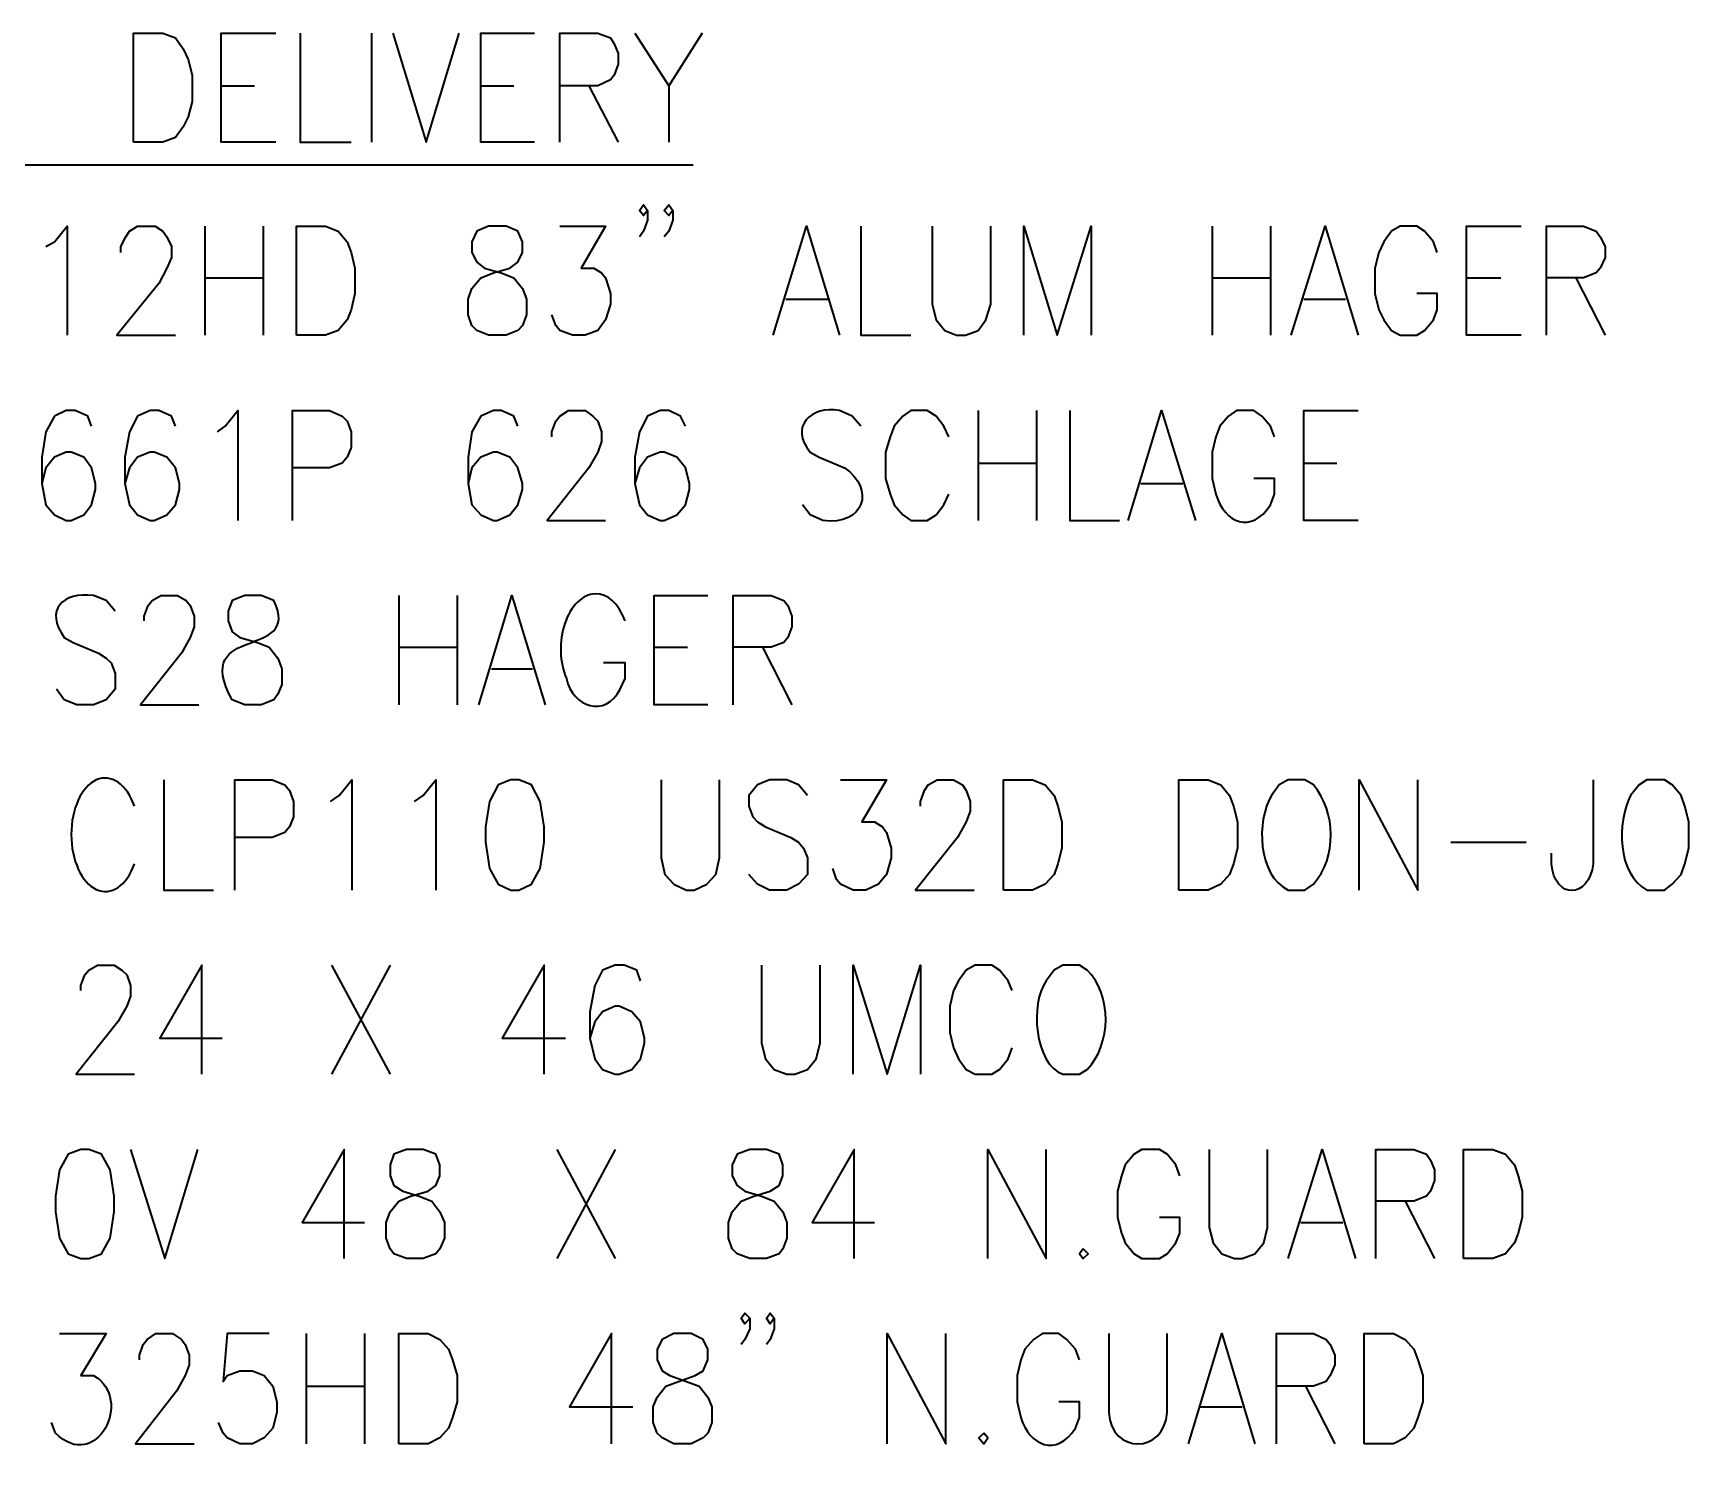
# Model space of a CAD drawing. Header units: inches. Extents: x 5 to 516, y -193 to 129.
# Drawn here: x 164.63 to 170.29, y -111.67 to -106.74 of the extents above; entities that cross this region are included whole.
import ezdxf

# ---------------------------------------------------------------- set-up
doc = ezdxf.new("R2010")
doc.units = ezdxf.units.IN
doc.header["$MEASUREMENT"] = 0
doc.layers.add('PDF3_Geometry', color=7, linetype='Continuous')

msp = doc.modelspace()

# ---------------------------------------------------------------- linework, layer by layer
at = {"layer": 'PDF3_Geometry', "lineweight": 35}
for points in [[(164.9713861, -107.1153176), (164.9713861, -106.7420082), (165.0713797, -106.7420082), (165.1147102, -106.7586738), (165.1413752, -106.7953381), (165.1580408, -106.8320024), (165.1713733, -106.8853323), (165.1713733, -106.9753265), (165.1580408, -107.0286565), (165.1413752, -107.0619877), (165.1147102, -107.098652), (165.0713797, -107.1153176)], [(165.5280182, -107.7752755), (165.5280182, -107.4019661), (165.6280118, -107.4019661), (165.6713423, -107.4186317), (165.7013404, -107.455296), (165.7146729, -107.4919604), (165.7280053, -107.5452903), (165.7280053, -107.6319514), (165.7146729, -107.6886144), (165.7013404, -107.7219456), (165.6713423, -107.7586099), (165.6280118, -107.7752755)], [(166.1846465, -107.4019644), (166.1446491, -107.41863), (166.1279835, -107.4552943), (166.1279835, -107.4919586), (166.1446491, -107.5252898), (166.1713141, -107.5452885), (166.2279771, -107.5619541), (166.2713076, -107.5786197), (166.3013057, -107.615284), (166.3146382, -107.6519483), (166.3146382, -107.7052783), (166.3013057, -107.7419426), (166.2846401, -107.7586082), (166.2446427, -107.7752738), (166.1846465, -107.7752738), (166.1446491, -107.7586082), (166.1279835, -107.7419426), (166.114651, -107.7052783), (166.114651, -107.6519483), (166.1279835, -107.615284), (166.1579816, -107.5786197), (166.2013121, -107.5619541), (166.2579752, -107.5452885), (166.2846401, -107.5252898), (166.3013057, -107.4919586), (166.3013057, -107.4552943), (166.2846401, -107.41863), (166.2446427, -107.4019644)], [(166.2613018, -109.2951773), (166.2179712, -109.3118429), (166.1879731, -109.3685059), (166.1746407, -109.455167), (166.1746407, -109.5084969), (166.1879731, -109.5984912), (166.2179712, -109.6518211), (166.2613018, -109.6718198), (166.2879667, -109.6718198), (166.3312973, -109.6518211), (166.3612954, -109.5984912), (166.3746278, -109.5084969), (166.3746278, -109.455167), (166.3612954, -109.3685059), (166.3312973, -109.3118429), (166.2879667, -109.2951773)], [(167.9445299, -109.6718197), (167.9445299, -109.2951772), (168.0445235, -109.2951772), (168.087854, -109.3118428), (168.1178521, -109.3485071), (168.1311846, -109.3851714), (168.1445171, -109.4385013), (168.1445171, -109.5284956), (168.1311846, -109.5818255), (168.1178521, -109.6184898), (168.087854, -109.651821), (168.0445235, -109.6718197)], [(168.5444941, -109.6718197), (168.5444941, -109.2951772), (168.6444877, -109.2951772), (168.6878183, -109.3118428), (168.7178164, -109.3485071), (168.7311488, -109.3851714), (168.7444813, -109.4385013), (168.7444813, -109.5284956), (168.7311488, -109.5818255), (168.7178164, -109.6184898), (168.6878183, -109.651821), (168.6444877, -109.6718197)], [(164.7913982, -110.5584291), (164.7480676, -110.5750947), (164.7180696, -110.6284246), (164.7047371, -110.7184188), (164.7047371, -110.7717487), (164.7180696, -110.861743), (164.7480676, -110.9150729), (164.7913982, -110.9317385), (164.8180631, -110.9317385), (164.8613937, -110.9150729), (164.8913918, -110.861743), (164.9047243, -110.7717487), (164.9047243, -110.7184188), (164.8913918, -110.6284246), (164.8613937, -110.5750947), (164.8180631, -110.5584291)], [(165.9046623, -110.5584291), (165.8613318, -110.5750947), (165.8479993, -110.611759), (165.8479993, -110.6484233), (165.8613318, -110.6817545), (165.8913298, -110.7017532), (165.9479929, -110.7184188), (165.9913234, -110.7350844), (166.0179884, -110.7717487), (166.034654, -110.808413), (166.034654, -110.861743), (166.0179884, -110.8984073), (166.0046559, -110.9150729), (165.9613253, -110.9317385), (165.9046623, -110.9317385), (165.8613318, -110.9150729), (165.8479993, -110.8984073), (165.8346668, -110.861743), (165.8346668, -110.808413), (165.8479993, -110.7717487), (165.8779974, -110.7350844), (165.9179948, -110.7184188), (165.9779909, -110.7017532), (166.0046559, -110.6817545), (166.0179884, -110.6484233), (166.0179884, -110.611759), (166.0046559, -110.5750947), (165.9613253, -110.5584291)], [(167.0779134, -110.5584291), (167.0345828, -110.5750947), (167.0179172, -110.611759), (167.0179172, -110.6484233), (167.0345828, -110.6817545), (167.0612478, -110.7017532), (167.1179108, -110.7184188), (167.1612414, -110.7350844), (167.1912394, -110.7717487), (167.2045719, -110.808413), (167.2045719, -110.861743), (167.1912394, -110.8984073), (167.177907, -110.9150729), (167.1345764, -110.9317385), (167.0779134, -110.9317385), (167.0345828, -110.9150729), (167.0179172, -110.8984073), (167.0045847, -110.861743), (167.0045847, -110.808413), (167.0179172, -110.7717487), (167.0479153, -110.7350844), (167.0912458, -110.7184188), (167.1479089, -110.7017532), (167.177907, -110.6817545), (167.1912394, -110.6484233), (167.1912394, -110.611759), (167.177907, -110.5750947), (167.1345764, -110.5584291)], [(169.5177662, -110.9317402), (169.5177662, -110.5584308), (169.6177598, -110.5584308), (169.6610903, -110.5750964), (169.6910884, -110.6117607), (169.7044209, -110.6484251), (169.7177533, -110.701755), (169.7177533, -110.7917492), (169.7044209, -110.8450791), (169.6910884, -110.8784103), (169.6610903, -110.9150746), (169.6177598, -110.9317402)], [(168.2178414, -110.898407), (168.2045089, -110.9150726), (168.2178414, -110.9317382), (168.234507, -110.9150726)], [(165.8779984, -111.5650309), (165.8779984, -111.1883884), (165.977992, -111.1883884), (166.0179895, -111.2083871), (166.0479875, -111.2417183), (166.06132, -111.2783826), (166.0779856, -111.3317126), (166.0779856, -111.4217068), (166.06132, -111.4750367), (166.0479875, -111.511701), (166.0179895, -111.5450322), (165.977992, -111.5650309)], [(166.8179338, -111.1883902), (166.7779364, -111.2083889), (166.7612708, -111.2417201), (166.7612708, -111.2783844), (166.7779364, -111.3150487), (166.8046014, -111.3317143), (166.8612644, -111.351713), (166.9045949, -111.3683786), (166.934593, -111.4050429), (166.9479255, -111.4383741), (166.9479255, -111.4917041), (166.934593, -111.5283684), (166.9179274, -111.545034), (166.87793, -111.5650327), (166.8179338, -111.5650327), (166.7779364, -111.545034), (166.7612708, -111.5283684), (166.7479383, -111.4917041), (166.7479383, -111.4383741), (166.7612708, -111.4050429), (166.7912689, -111.3683786), (166.8345994, -111.351713), (166.8912625, -111.3317143), (166.9179274, -111.3150487), (166.934593, -111.2783844), (166.934593, -111.2417201), (166.9179274, -111.2083889), (166.87793, -111.1883902)], [(169.1777815, -111.5650309), (169.1777815, -111.1883884), (169.277775, -111.1883884), (169.3177725, -111.2083871), (169.3477706, -111.2417183), (169.361103, -111.2783826), (169.3777686, -111.3317126), (169.3777686, -111.4217068), (169.361103, -111.4750367), (169.3477706, -111.511701), (169.3177725, -111.5450322), (169.277775, -111.5650309)], [(167.8778702, -111.5283681), (167.8612046, -111.5450337), (167.8778702, -111.5650324), (167.8912027, -111.5450337)]]:
    msp.add_lwpolyline(points, close=True, dxfattribs=at)
for points in [[(165.4580161, -107.1153176), (165.2713614, -107.1153176), (165.2713614, -106.7420082), (165.4580161, -106.7420082)], [(165.5413501, -106.7420081), (165.5413501, -107.1153175), (165.7146723, -107.1153175)], [(165.7846613, -106.7420081), (165.7846613, -107.1153175)], [(165.8579938, -106.7420081), (165.9713198, -107.1153175), (166.0846459, -106.7420081)], [(166.3413042, -107.1153176), (166.1579827, -107.1153176), (166.1579827, -106.7420082), (166.3413042, -106.7420082)], [(166.4279578, -107.1153176), (166.4279578, -106.7420082), (166.5579494, -106.7420082), (166.60128, -106.7586738), (166.6146125, -106.7786725), (166.6279449, -106.8120037), (166.6279449, -106.848668), (166.6146125, -106.8853323), (166.60128, -106.9019979), (166.5579494, -106.9219966), (166.4279578, -106.9219966)], [(166.6846145, -106.7420081), (166.8012737, -106.9219966), (166.8012737, -107.1153175)], [(166.9145938, -106.7420081), (166.8012677, -106.9219966)], [(165.2713614, -106.921996), (165.3846875, -106.921996)], [(166.1579827, -106.921996), (166.2713087, -106.921996)], [(166.5279541, -106.921996), (166.6279476, -107.115317)], [(159.2684233, -107.1919796), (166.884602, -107.1919796)], [(166.7279467, -107.3486366), (166.7146142, -107.3653022), (166.7012817, -107.3486366), (166.7146142, -107.3286379), (166.7279467, -107.3486366), (166.7279467, -107.3819678), (166.7146142, -107.4186321), (166.7012817, -107.4386309)], [(166.8145975, -107.3486366), (166.801265, -107.3653022), (166.7845994, -107.3486366), (166.801265, -107.3286379), (166.8145975, -107.3486366), (166.8145975, -107.3819678), (166.801265, -107.4186321), (166.7845994, -107.4386309)], [(164.6714108, -107.4719604), (164.7014088, -107.4552948), (164.7447394, -107.4019649), (164.7447394, -107.7752743)], [(164.9280539, -107.49196), (164.9280539, -107.4719613), (164.9447195, -107.4386301), (164.958052, -107.4186314), (164.984717, -107.4019658), (165.0447131, -107.4019658), (165.0713781, -107.4186314), (165.0847105, -107.4386301), (165.1013761, -107.4719613), (165.1013761, -107.5086256), (165.0847105, -107.5452899), (165.0580456, -107.5986199), (164.9147214, -107.7752752), (165.1147086, -107.7752752)], [(165.2147109, -107.4019644), (165.2147109, -107.7752738)], [(165.4146899, -107.4019644), (165.4146899, -107.7752738)], [(166.4279578, -107.4019644), (166.5846144, -107.4019644), (166.5012864, -107.5452885), (166.5446169, -107.5452885), (166.5712819, -107.5619541), (166.5846144, -107.5786197), (166.60128, -107.6319496), (166.60128, -107.6686139), (166.5846144, -107.7219439), (166.5579494, -107.7586082), (166.5146189, -107.7752738), (166.4712883, -107.7752738), (166.4279578, -107.7586082), (166.4146253, -107.7419426), (166.4012928, -107.7052783)], [(167.1579185, -107.7752755), (167.2712446, -107.4019661), (167.3845707, -107.7752755)], [(167.4578939, -107.4019644), (167.4578939, -107.7752738), (167.627883, -107.7752738)], [(167.7012051, -107.4019644), (167.7012051, -107.6686139), (167.7145376, -107.7219439), (167.7445357, -107.7586082), (167.7845331, -107.7752738), (167.8145312, -107.7752738), (167.8578617, -107.7586082), (167.8845267, -107.7219439), (167.9011923, -107.6686139), (167.9011923, -107.4019644)], [(168.014526, -107.7752755), (168.014526, -107.4019661), (168.127852, -107.7752755), (168.2445112, -107.4019661), (168.2445112, -107.7752755)], [(168.6578224, -107.4019644), (168.6578224, -107.7752738)], [(168.8578014, -107.4019644), (168.8578014, -107.7752738)], [(168.9277975, -107.7752755), (169.0444567, -107.4019661), (169.1577827, -107.7752755)], [(169.4277654, -107.49196), (169.4144329, -107.4552957), (169.3844349, -107.4186314), (169.3577699, -107.4019658), (169.3011069, -107.4019658), (169.2711088, -107.4186314), (169.2444438, -107.4552957), (169.2277782, -107.49196), (169.2144458, -107.5452899), (169.2144458, -107.631951), (169.2277782, -107.6886141), (169.2444438, -107.7219453), (169.2711088, -107.7586096), (169.3011069, -107.7752752), (169.3577699, -107.7752752), (169.3844349, -107.7586096), (169.4144329, -107.7219453), (169.4277654, -107.6886141), (169.4277654, -107.631951), (169.3577699, -107.631951)], [(169.7144164, -107.7752755), (169.5277617, -107.7752755), (169.5277617, -107.4019661), (169.7144164, -107.4019661)], [(169.8010732, -107.7752755), (169.8010732, -107.4019661), (169.9277317, -107.4019661), (169.9710623, -107.4186317), (169.9843948, -107.4386304), (170.0010604, -107.4719616), (170.0010604, -107.508626), (169.9843948, -107.5452903), (169.9710623, -107.5619559), (169.9277317, -107.5786215), (169.8010732, -107.5786215)], [(165.2147109, -107.578621), (165.4146981, -107.578621)], [(168.6578224, -107.578621), (168.8578096, -107.578621)], [(169.5277617, -107.578621), (169.6444209, -107.578621)], [(169.9010695, -107.578621), (170.0010631, -107.7752751)], [(167.2012372, -107.6519483), (167.3445613, -107.6519483)], [(168.9711297, -107.6519483), (169.1144538, -107.6519483)], [(164.8280576, -108.0852549), (164.8147251, -108.0519237), (164.7713946, -108.031925), (164.7413965, -108.031925), (164.7013991, -108.0519237), (164.671401, -108.1052536), (164.6580685, -108.1919147), (164.6580685, -108.281909), (164.671401, -108.3552376), (164.7013991, -108.3885688), (164.7413965, -108.4085675), (164.7580621, -108.4085675), (164.8013927, -108.3885688), (164.8280576, -108.3552376), (164.8413901, -108.3019077), (164.8413901, -108.281909), (164.8280576, -108.2285791), (164.8013927, -108.1919147), (164.7580621, -108.1752491), (164.7413965, -108.1752491), (164.7013991, -108.1919147), (164.671401, -108.2285791), (164.6580685, -108.281909)], [(165.1147146, -108.0852549), (165.1013821, -108.0519237), (165.0580516, -108.031925), (165.0280535, -108.031925), (164.9847229, -108.0519237), (164.958058, -108.1052536), (164.9413924, -108.1919147), (164.9413924, -108.281909), (164.958058, -108.3552376), (164.9847229, -108.3885688), (165.0280535, -108.4085675), (165.041386, -108.4085675), (165.0847165, -108.3885688), (165.1147146, -108.3552376), (165.1280471, -108.3019077), (165.1280471, -108.281909), (165.1147146, -108.2285791), (165.0847165, -108.1919147), (165.041386, -108.1752491), (165.0280535, -108.1752491), (164.9847229, -108.1919147), (164.958058, -108.2285791), (164.9413924, -108.281909)], [(165.2580295, -108.1052545), (165.2846945, -108.0852558), (165.328025, -108.0319259), (165.328025, -108.4085684)], [(165.5146862, -108.4085679), (165.5146862, -108.0319254), (165.6413448, -108.0319254), (165.6846753, -108.0519241), (165.7013409, -108.0685897), (165.7146734, -108.105254), (165.7146734, -108.158584), (165.7013409, -108.1919151), (165.6846753, -108.2119139), (165.6413448, -108.2285795), (165.5146862, -108.2285795)], [(166.2846293, -108.0852549), (166.2712968, -108.0519237), (166.2279662, -108.031925), (166.2013013, -108.031925), (166.1579707, -108.0519237), (166.1279726, -108.1052536), (166.1146402, -108.1919147), (166.1146402, -108.281909), (166.1279726, -108.3552376), (166.1579707, -108.3885688), (166.2013013, -108.4085675), (166.2146338, -108.4085675), (166.2579643, -108.3885688), (166.2846293, -108.3552376), (166.3012949, -108.3019077), (166.3012949, -108.281909), (166.2846293, -108.2285791), (166.2579643, -108.1919147), (166.2146338, -108.1752491), (166.2013013, -108.1752491), (166.1579707, -108.1919147), (166.1279726, -108.2285791), (166.1146402, -108.281909)], [(166.4012939, -108.1219194), (166.4012939, -108.1052538), (166.4146264, -108.0685895), (166.4279588, -108.0519239), (166.4579569, -108.0319252), (166.5146199, -108.0319252), (166.5412849, -108.0519239), (166.5579505, -108.0685895), (166.571283, -108.1052538), (166.571283, -108.138585), (166.5579505, -108.1752493), (166.5279524, -108.2285793), (166.3846283, -108.4085677), (166.5846155, -108.4085677)], [(166.8579296, -108.0852549), (166.841264, -108.0519237), (166.8012666, -108.031925), (166.7712685, -108.031925), (166.727938, -108.0519237), (166.701273, -108.1052536), (166.6846074, -108.1919147), (166.6846074, -108.281909), (166.701273, -108.3552376), (166.727938, -108.3885688), (166.7712685, -108.4085675), (166.784601, -108.4085675), (166.8279316, -108.3885688), (166.8579296, -108.3552376), (166.8712621, -108.3019077), (166.8712621, -108.281909), (166.8579296, -108.2285791), (166.8279316, -108.1919147), (166.784601, -108.1752491), (166.7712685, -108.1752491), (166.727938, -108.1919147), (166.701273, -108.2285791), (166.6846074, -108.281909)], [(167.4578939, -108.0852549), (167.4278958, -108.0519237), (167.3845653, -108.031925)], [(167.7578692, -108.1219194), (167.7412036, -108.0852551), (167.7145387, -108.0519239), (167.6845406, -108.0319252), (167.6278776, -108.0319252), (167.6012126, -108.0519239), (167.5712145, -108.0852551), (167.5578821, -108.1219194), (167.5412165, -108.1752493), (167.5412165, -108.2652436), (167.5578821, -108.3185735), (167.5712145, -108.3552378), (167.6012126, -108.388569), (167.6278776, -108.4085677), (167.6845406, -108.4085677), (167.7145387, -108.388569), (167.7412036, -108.3552378), (167.7578692, -108.3185735)], [(167.8578655, -108.0319255), (167.8578655, -108.408568)], [(168.0578581, -108.0319255), (168.0578581, -108.408568)], [(168.1711864, -108.0319255), (168.1711864, -108.408568), (168.3411755, -108.408568)], [(168.3711654, -108.4085679), (168.4844915, -108.0319254), (168.6011507, -108.4085679)], [(168.8711334, -108.1219194), (168.8578009, -108.0852551), (168.8278028, -108.0519239), (168.8011378, -108.0319252), (168.7411417, -108.0319252), (168.7144767, -108.0519239), (168.6844787, -108.0852551), (168.6711462, -108.1219194), (168.6578137, -108.1752493), (168.6578137, -108.2652436), (168.6711462, -108.3185735)], [(169.1577844, -108.4085679), (168.9711297, -108.4085679), (168.9711297, -108.0319254), (169.1577844, -108.0319254)], [(167.2845717, -108.1752491), (167.3145697, -108.1919147), (167.4012309, -108.2285791)], [(167.8578655, -108.2119134), (168.0578527, -108.2119134)], [(168.9711297, -108.2119134), (169.0844557, -108.2119134)], [(168.8578009, -108.3552378), (168.8711334, -108.3185735), (168.8711334, -108.2652436), (168.8011378, -108.2652436)], [(168.4144976, -108.2819094), (168.5578217, -108.2819094)], [(167.3279022, -108.4085675), (167.2845717, -108.3885688), (167.2579067, -108.3552376)], [(164.9080628, -108.7185473), (164.8780647, -108.681883), (164.8347342, -108.6652174)], [(165.0080455, -108.7518788), (165.0080455, -108.7352132), (165.021378, -108.6985489), (165.0347105, -108.6818833), (165.0647086, -108.6652177), (165.1213716, -108.6652177), (165.1513697, -108.6818833), (165.1647022, -108.6985489), (165.1780346, -108.7352132), (165.1780346, -108.7718776), (165.1647022, -108.8085419), (165.1347041, -108.8618718), (164.9947131, -109.0385271), (165.1947002, -109.0385271)], [(165.4513602, -108.6818835), (165.4080297, -108.6652179), (165.3513666, -108.6652179), (165.3080361, -108.6818835), (165.2947036, -108.7185478), (165.2947036, -108.751879), (165.3080361, -108.7885433), (165.334701, -108.808542), (165.3946972, -108.8252076), (165.4346946, -108.8418732), (165.4646927, -108.8785375), (165.4780252, -108.9152018), (165.4780252, -108.9685318), (165.4646927, -109.0018629), (165.4513602, -109.0218617), (165.4080297, -109.0385273), (165.3513666, -109.0385273), (165.3080361, -109.0218617)], [(165.8779984, -108.6652179), (165.8779984, -109.0385273)], [(166.0779775, -108.6652179), (166.0779775, -109.0385273)], [(166.1513099, -109.0385273), (166.264636, -108.6652179), (166.377962, -109.0385273)], [(166.9345957, -109.0385273), (166.7512742, -109.0385273), (166.7512742, -108.6652179), (166.9345957, -108.6652179)], [(167.0212493, -109.0385273), (167.0212493, -108.6652179), (167.1512409, -108.6652179), (167.1945715, -108.6818835), (167.207904, -108.6985491), (167.2212364, -108.7352134), (167.2212364, -108.7718778), (167.207904, -108.8085421), (167.1945715, -108.8252077), (167.1512409, -108.8418733), (167.0212493, -108.8418733)], [(164.7347406, -108.8085415), (164.7647387, -108.8252071), (164.8513998, -108.8618714), (164.8780647, -108.878537), (164.8947303, -108.8952026), (164.9080628, -108.931867), (164.9080628, -108.9851969), (164.8780647, -109.0218612), (164.8347342, -109.0385268), (164.7780711, -109.0385268), (164.7347406, -109.0218612), (164.7080756, -108.9851969)], [(165.8779984, -108.8418728), (166.0779856, -108.8418728)], [(166.7512742, -108.8418728), (166.8646002, -108.8418728)], [(167.1212456, -108.8418728), (167.2212391, -109.0385269)], [(166.1946421, -108.9152018), (166.3346331, -108.9152018)], [(166.6346123, -108.9851972), (166.6512779, -108.9485329), (166.6512779, -108.895203), (166.5779492, -108.895203)], [(165.0747188, -109.2951773), (165.0747188, -109.6718198), (165.2447079, -109.6718198)], [(165.31803, -109.6718197), (165.31803, -109.2951772), (165.4446885, -109.2951772), (165.4880191, -109.3118428), (165.5046847, -109.3318415), (165.5180172, -109.3685058), (165.5180172, -109.4218358), (165.5046847, -109.4551669), (165.4880191, -109.4751657), (165.4446885, -109.4918313), (165.31803, -109.4918313)], [(165.6446828, -109.3685063), (165.6746809, -109.3485076), (165.7180114, -109.2951777), (165.7180114, -109.6718202)], [(165.9313262, -109.3685063), (165.9613243, -109.3485076), (166.0046548, -109.2951777), (166.0046548, -109.6718202)], [(166.7746017, -109.2951773), (166.7746017, -109.5618268), (166.7879341, -109.6184899), (166.8179322, -109.6518211), (166.8612628, -109.6718198), (166.8879277, -109.6718198), (166.9312583, -109.6518211), (166.9612564, -109.6184899), (166.9745888, -109.5618268), (166.9745888, -109.2951773)], [(167.2745696, -109.3485084), (167.2445715, -109.3118441), (167.2045741, -109.2951785), (167.1445779, -109.2951785), (167.1045805, -109.3118441), (167.0745824, -109.3485084), (167.0745824, -109.3851727), (167.0879149, -109.421837), (167.1045805, -109.4385026), (167.1312455, -109.4551682), (167.2179066, -109.4918326), (167.2445715, -109.5084981), (167.2612371, -109.5284969), (167.2745696, -109.5618281), (167.2745696, -109.6184911), (167.2445715, -109.6518223), (167.2045741, -109.671821), (167.1445779, -109.671821), (167.1045805, -109.6518223), (167.0745824, -109.6184911)], [(167.3878978, -109.2951773), (167.5445545, -109.2951773), (167.4612265, -109.4385014), (167.504557, -109.4385014), (167.531222, -109.455167), (167.5445545, -109.4751657), (167.5612201, -109.5284956), (167.5612201, -109.5618268), (167.5445545, -109.6184899), (167.5178895, -109.6518211), (167.4745589, -109.6718198), (167.4312284, -109.6718198), (167.3878978, -109.6518211), (167.3745654, -109.6351555), (167.3612329, -109.5984912)], [(167.6612093, -109.3851712), (167.6612093, -109.3685056), (167.6745418, -109.3318413), (167.6878743, -109.3118426), (167.7178723, -109.295177), (167.7745354, -109.295177), (167.8045335, -109.3118426), (167.8178659, -109.3318413), (167.8311984, -109.3685056), (167.8311984, -109.4018368), (167.8178659, -109.4385011), (167.7878679, -109.4918311), (167.6445437, -109.6718195), (167.8445309, -109.6718195)], [(169.004463, -109.3118429), (168.974465, -109.2951773), (168.9178019, -109.2951773), (168.8878038, -109.3118429), (168.8611389, -109.3485072)], [(169.1611131, -109.6718197), (169.1611131, -109.2951772), (169.3611003, -109.6718197), (169.3611003, -109.2951772)], [(169.96107, -109.2951773), (169.96107, -109.5818256)], [(170.1443943, -109.6718198), (170.2043904, -109.6718198), (170.2310554, -109.6518211), (170.2610535, -109.6184899), (170.2743859, -109.5818256), (170.2877184, -109.5284956), (170.2877184, -109.4385014), (170.2743859, -109.3851715), (170.2610535, -109.3485072), (170.2310554, -109.3118429), (170.2043904, -109.2951773), (170.1443943, -109.2951773), (170.1177293, -109.3118429), (170.0877313, -109.3485072)], [(169.474434, -109.5084967), (169.7310842, -109.5084967)], [(169.8177458, -109.5818256), (169.8177458, -109.5451612)], [(168.9178019, -109.6718198), (168.974465, -109.6718198), (169.004463, -109.6518211)], [(164.7913982, -110.0151323), (164.7913982, -109.9984667), (164.8047307, -109.9618024), (164.8180631, -109.9451368), (164.8480612, -109.9284712), (164.9047243, -109.9284712), (164.9313892, -109.9451368), (164.9480548, -109.9618024), (164.9613873, -109.9984667), (164.9613873, -110.0351311), (164.9480548, -110.0684622), (164.9180567, -110.1217922), (164.7747326, -110.3017806), (164.9747198, -110.3017806)], [(165.2047018, -110.3017808), (165.2047018, -109.9284714), (165.0613776, -110.1784553), (165.2746973, -110.1784553)], [(165.6480056, -109.9284714), (165.8479928, -110.3017808)], [(165.8479982, -109.9284714), (165.648011, -110.3017808)], [(166.37463, -110.3017808), (166.37463, -109.9284714), (166.2313059, -110.1784553), (166.4479586, -110.1784553)], [(166.7046056, -109.9817991), (166.6912731, -109.9451348), (166.6479426, -109.9284692), (166.6179445, -109.9284692), (166.5746139, -109.9451348), (166.547949, -109.9984647), (166.5312834, -110.0884589), (166.5312834, -110.1784532), (166.547949, -110.2484487), (166.5746139, -110.285113), (166.6179445, -110.3017786), (166.631277, -110.3017786), (166.6746075, -110.285113), (166.7046056, -110.2484487), (166.7179381, -110.1951188), (166.7179381, -110.1784532), (166.7046056, -110.1217901), (166.6746075, -110.0884589), (166.631277, -110.0684602), (166.6179445, -110.0684602), (166.5746139, -110.0884589), (166.547949, -110.1217901), (166.5312834, -110.1784532)], [(167.1179092, -109.9284714), (167.1179092, -110.1951209), (167.1312417, -110.2484508), (167.1612397, -110.2851152), (167.2045703, -110.3017808), (167.2312352, -110.3017808), (167.2745658, -110.2851152), (167.3045639, -110.2484508), (167.3178964, -110.1951209), (167.3178964, -109.9284714)], [(167.43123, -110.3017791), (167.43123, -109.9284697), (167.5478892, -110.3017791), (167.6612153, -109.9284697), (167.6612153, -110.3017791)], [(167.9745301, -110.0151323), (167.9611977, -109.9818011), (167.9311996, -109.9451368), (167.9045346, -109.9284712), (167.8478716, -109.9284712), (167.8178735, -109.9451368), (167.7912086, -109.9818011), (167.774543, -110.0151323), (167.7612105, -110.0684622), (167.7612105, -110.1584565), (167.774543, -110.2117864), (167.7912086, -110.2484507), (167.8178735, -110.285115), (167.8478716, -110.3017806), (167.9045346, -110.3017806), (167.9311996, -110.285115), (167.9611977, -110.2484507), (167.9745301, -110.2117864)], [(168.2311733, -109.945137), (168.2045083, -109.9284714), (168.1478453, -109.9284714), (168.1178472, -109.945137), (168.0911823, -109.9818013)], [(168.1478453, -110.3017808), (168.2045083, -110.3017808), (168.2311733, -110.2851152)], [(164.9613905, -110.5584291), (165.0780497, -110.9317385), (165.1913758, -110.5584291)], [(165.6913378, -110.9317385), (165.6913378, -110.5584291), (165.5480136, -110.808413), (165.7613333, -110.808413)], [(166.6179412, -110.5584291), (166.4179541, -110.9317385)], [(166.4179622, -110.5584291), (166.6179494, -110.9317385)], [(167.4345664, -110.9317385), (167.4345664, -110.5584291), (167.2912422, -110.808413), (167.5045619, -110.808413)], [(167.8912022, -110.9317402), (167.8912022, -110.5584308), (168.0911893, -110.9317402), (168.0911893, -110.5584308)], [(168.5478305, -110.648423), (168.534498, -110.6117587), (168.5045, -110.5750944), (168.477835, -110.5584288), (168.4178389, -110.5584288), (168.3911739, -110.5750944), (168.3611758, -110.6117587), (168.3478433, -110.648423), (168.3345109, -110.7017529), (168.3345109, -110.7917472), (168.3478433, -110.8450771), (168.3611758, -110.8784083), (168.3911739, -110.9150726), (168.4178389, -110.9317382), (168.477835, -110.9317382), (168.5045, -110.9150726), (168.534498, -110.8784083), (168.5478305, -110.8450771), (168.5478305, -110.7917472), (168.477835, -110.7917472)], [(168.6478133, -110.5584291), (168.6478133, -110.8250786), (168.6611457, -110.8784086), (168.6911438, -110.9150729), (168.7344744, -110.9317385), (168.7611393, -110.9317385), (168.8044699, -110.9150729), (168.834468, -110.8784086), (168.8478004, -110.8250786), (168.8478004, -110.5584291)], [(168.9178019, -110.9317402), (169.0344611, -110.5584308), (169.1477872, -110.9317402)], [(169.2177773, -110.9317402), (169.2177773, -110.5584308), (169.3477689, -110.5584308), (169.3910995, -110.5750964), (169.404432, -110.5950951), (169.4177644, -110.6284263), (169.4177644, -110.6650907), (169.404432, -110.701755), (169.3910995, -110.7184206), (169.3477689, -110.7350862), (169.2177773, -110.7350862)], [(169.3177736, -110.735084), (169.4177672, -110.9317381)], [(168.9611341, -110.808413), (169.1044582, -110.808413)], [(167.0779134, -111.135059), (167.0612478, -111.1550578), (167.0479153, -111.135059), (167.0612478, -111.1183934), (167.0779134, -111.135059), (167.0779134, -111.1717234), (167.0612478, -111.2083877), (167.0479153, -111.2250533)], [(167.1612414, -111.135059), (167.1479089, -111.1550578), (167.1345764, -111.135059), (167.1479089, -111.1183934), (167.1612414, -111.135059), (167.1612414, -111.1717234), (167.1479089, -111.2083877), (167.1345764, -111.2250533)], [(164.7180658, -111.1883902), (164.8780555, -111.1883902), (164.7913944, -111.3317143), (164.8347249, -111.3317143)], [(164.9913908, -111.2783841), (164.9913908, -111.2617185), (165.0047233, -111.2250542), (165.0180557, -111.2083886), (165.0480538, -111.1883899), (165.1047169, -111.1883899), (165.1347149, -111.2083886), (165.1480474, -111.2250542), (165.1613799, -111.2617185), (165.1613799, -111.2950497), (165.1480474, -111.331714), (165.1180493, -111.385044), (164.9780583, -111.5650324), (165.1780455, -111.5650324)], [(165.4346946, -111.1883902), (165.2913705, -111.1883902), (165.278038, -111.351713), (165.2913705, -111.3317143), (165.334701, -111.3150487), (165.3780316, -111.3150487), (165.418029, -111.3317143), (165.4480271, -111.3683786), (165.4613596, -111.4217085), (165.4613596, -111.4583729), (165.4480271, -111.5117028), (165.418029, -111.545034), (165.3780316, -111.5650327), (165.334701, -111.5650327), (165.2913705, -111.545034), (165.278038, -111.5283684), (165.2613724, -111.4917041)], [(165.5613548, -111.1883902), (165.5613548, -111.5650327)], [(165.7613338, -111.1883902), (165.7613338, -111.5650327)], [(166.6046093, -111.5650327), (166.6046093, -111.1883902), (166.4612852, -111.4383741), (166.6779379, -111.4383741)], [(167.5478946, -111.5650309), (167.5478946, -111.1883884), (167.7478818, -111.5650309), (167.7478818, -111.1883884)], [(168.2045094, -111.2783841), (168.191177, -111.2417198), (168.1611789, -111.2083886), (168.1345139, -111.1883899), (168.0778509, -111.1883899), (168.0478528, -111.2083886), (168.0178547, -111.2417198), (168.0045223, -111.2783841), (167.9911898, -111.331714), (167.9911898, -111.4217083), (168.0045223, -111.4750382)], [(168.3045057, -111.1883902), (168.3045057, -111.4583729)], [(168.5044929, -111.4583729), (168.5044929, -111.1883902)], [(168.5778172, -111.5650309), (168.6911433, -111.1883884), (168.8044693, -111.5650309)], [(168.8778061, -111.5650309), (168.8778061, -111.1883884), (169.0044647, -111.1883884), (169.0477952, -111.2083871), (169.0611277, -111.2250527), (169.0777933, -111.261717), (169.0777933, -111.2950482), (169.0611277, -111.3317126), (169.0477952, -111.3517113), (169.0044647, -111.3683769), (168.8778061, -111.3683769)], [(165.5613548, -111.3683781), (165.761342, -111.3683781)], [(168.9778024, -111.3683781), (169.077796, -111.5650321)], [(168.191177, -111.5117025), (168.2045094, -111.4750382), (168.2045094, -111.4217083), (168.1345139, -111.4217083)], [(168.617813, -111.4383741), (168.7611372, -111.4383741)], [(164.7047333, -111.5283684), (164.6914008, -111.4917041)]]:
    msp.add_lwpolyline(points, dxfattribs=at)
for centre, major_axis, ratio, start_param, end_param in [((166.5480341, -108.8417693), (0.006471, 0.1828896), 0.635643133, 5.248552555, 8.499646916), ((164.8746006, -109.4827995), (-0.0007572, 0.1939354), 0.59893842, 5.237581186, 10.457345014)]:
    msp.add_ellipse(centre, major_axis=major_axis, ratio=ratio, start_param=start_param, end_param=end_param, dxfattribs=at)
for points in [[(167.3845653, -108.031925), (167.2871826, -108.0150372), (167.2113541, -108.0876436), (167.2845717, -108.1752491)], [(167.4012309, -108.2285791), (167.5090573, -108.2992412), (167.467671, -108.4280663), (167.3279022, -108.4085675)], [(168.6711462, -108.3185735), (168.7006998, -108.4169005), (168.7926384, -108.4553981), (168.8578009, -108.3552378)], [(164.8347342, -108.6652174), (164.7285743, -108.6502184), (164.6664116, -108.7152697), (164.7347406, -108.8085415)], [(165.3080361, -109.0218617), (165.164212, -108.7540455), (165.5499094, -108.8904256), (165.4513602, -108.6818835)], [(166.4512907, -108.9485329), (166.4722338, -109.0473599), (166.5836711, -109.0844686), (166.6346123, -108.9851972)], [(169.004463, -109.6518211), (169.0858467, -109.5604936), (169.081847, -109.4047258), (169.004463, -109.3118429)], [(168.8611389, -109.3485072), (168.8079756, -109.4347239), (168.8141975, -109.622323), (168.9178019, -109.6718198)], [(170.0877313, -109.3485072), (170.0430119, -109.4410013), (170.0408454, -109.6165456), (170.1443943, -109.6718198)], [(169.96107, -109.5818256), (169.945071, -109.7028178), (169.8293007, -109.7058732), (169.8177458, -109.5818256)], [(168.2311733, -110.2851152), (168.3139458, -110.1992318), (168.3165012, -110.030687), (168.2311733, -109.945137)], [(168.0911823, -109.9818013), (168.0350748, -110.0590741), (168.0500183, -110.2665608), (168.1478453, -110.3017808)], [(164.8347249, -111.3317143), (164.9751604, -111.4112648), (164.8424467, -111.6678594), (164.7047333, -111.5283684)], [(168.0045223, -111.4750382), (168.0322427, -111.5714765), (168.1278477, -111.6114739), (168.191177, -111.5117025)], [(168.3045057, -111.4583729), (168.3145606, -111.6010304), (168.494438, -111.6010304), (168.5044929, -111.4583729)]]:
    msp.add_open_spline(points, degree=3, dxfattribs=at)

doc.saveas('drawing.dxf')
